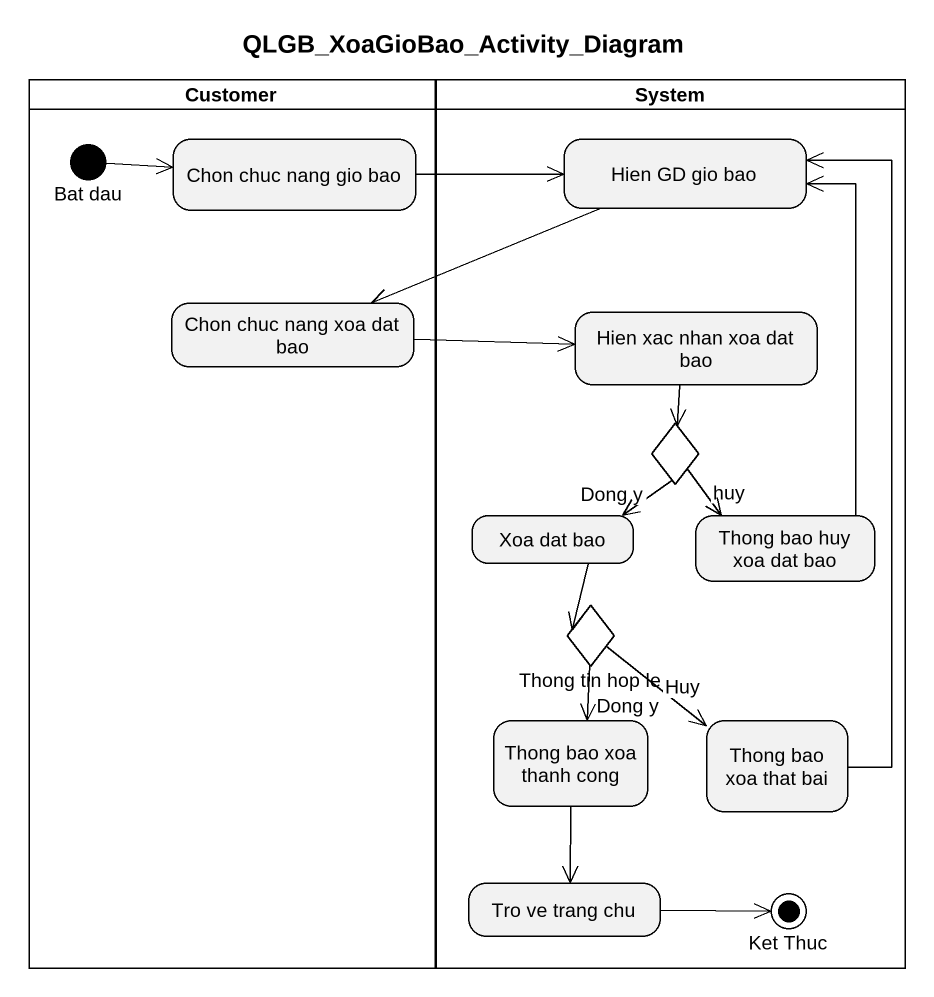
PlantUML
@startuml
title QLGB_XoaGioBao_Activity_Diagram
hide empty description
state Customer <<partition>> {
  state "Bat dau" as Bat_dau <<start>>
  state "Chon chuc nang gio bao" as Chon_chuc_nang_gio_bao
  state "Chon chuc nang xoa dat bao" as Chon_chuc_nang_xoa_dat_bao
}
state System <<partition>> {
  state "Hien GD gio bao" as Hien_GD_gio_bao
  state "Hien xac nhan xoa dat bao" as Hien_xac_nhan_xoa_dat_bao
  state choice1 <<choice>>
  state "Xoa dat bao" as Xoa_dat_bao
  state "Thong bao huy xoa dat bao" as Thong_bao_huy_xoa_dat_bao
  state "Thong tin hop le" as Thong_tin_hop_le <<choice>>
  state "Thong bao xoa thanh cong" as Thong_bao_xoa_thanh_cong
  state "Thong bao xoa that bai" as Thong_bao_xoa_that_bai
  state "Tro ve trang chu" as Tro_ve_trang_chu
  state "Ket Thuc" as Ket_Thuc <<end>>
}
Bat_dau -right-> Chon_chuc_nang_gio_bao
Chon_chuc_nang_gio_bao -right-> Hien_GD_gio_bao
Hien_GD_gio_bao -left-> Chon_chuc_nang_xoa_dat_bao
Chon_chuc_nang_xoa_dat_bao -right-> Hien_xac_nhan_xoa_dat_bao
Hien_xac_nhan_xoa_dat_bao --> choice1
choice1 --> Xoa_dat_bao : Dong y
choice1 --> Thong_bao_huy_xoa_dat_bao : huy
Xoa_dat_bao --> Thong_tin_hop_le
Thong_bao_huy_xoa_dat_bao -up-> Hien_GD_gio_bao
Thong_tin_hop_le --> Thong_bao_xoa_thanh_cong : Dong y
Thong_tin_hop_le --> Thong_bao_xoa_that_bai : Huy
Thong_bao_xoa_thanh_cong --> Tro_ve_trang_chu
Thong_bao_xoa_that_bai -up-> Hien_GD_gio_bao
Tro_ve_trang_chu -right-> Ket_Thuc
@enduml
